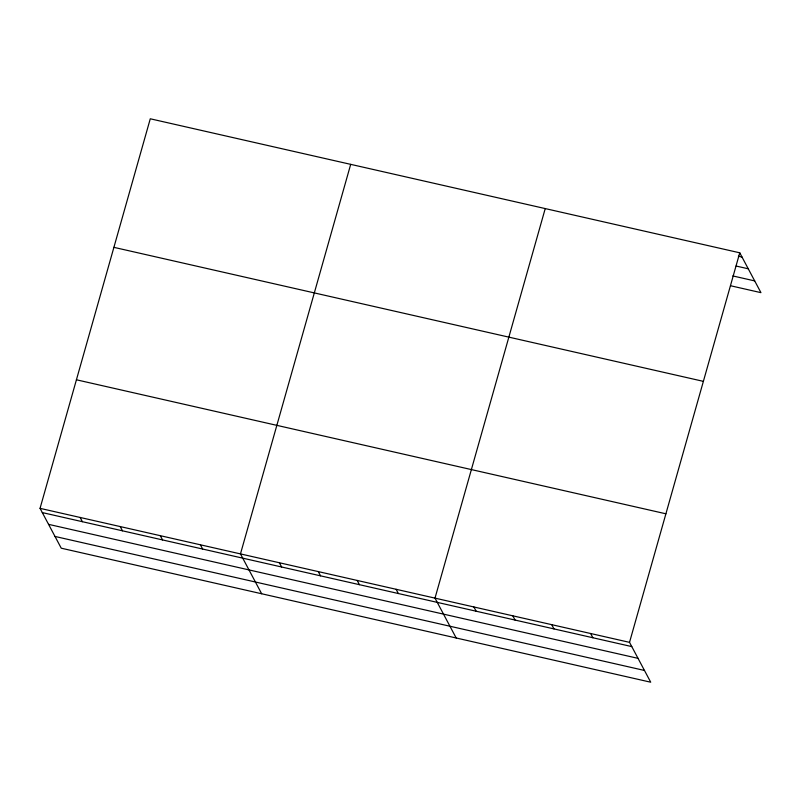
<?xml version="1.0" encoding="UTF-8"?>
<svg xmlns="http://www.w3.org/2000/svg" width="801" height="801" viewBox="0 0 801 801"><rect width="100%" height="100%" fill="white"/><g stroke="black" fill="none" stroke-linecap="round" stroke-linejoin="round"><path stroke-width="1.2" d="M739.754 252.806L629.526 642.352L650.722 682.212L61.246 548.194L40.05 508.345L150.278 118.788L739.754 252.806L760.95 292.655L730.552 285.747M350.698 164.355L240.47 553.902L261.667 593.761M545.231 208.58L435.003 598.127L456.19 637.986M738.372 256.22L742.016 257.051M736.109 266.032L748.264 268.796M732.815 275.934L754.702 280.911M113.902 247.349L703.378 381.356M76.425 379.794L665.901 513.801M40.05 508.345L629.526 642.352M42.313 512.59L631.789 646.597M48.561 524.345L638.037 658.352M54.999 536.45L644.475 670.457M590.627 633.511L592.88 637.756M551.719 624.66L553.972 628.915M512.81 615.819L515.073 620.064M473.902 606.978L476.164 611.223M396.095 589.286L398.357 593.531M357.186 580.445L359.449 584.69M318.287 571.594L320.54 575.839M279.379 562.753L281.642 566.998M200.39 544.79L202.643 549.045M160.3 535.679L162.563 539.924M120.22 526.567L122.483 530.813M80.13 517.456L82.393 521.701"/></g></svg>
